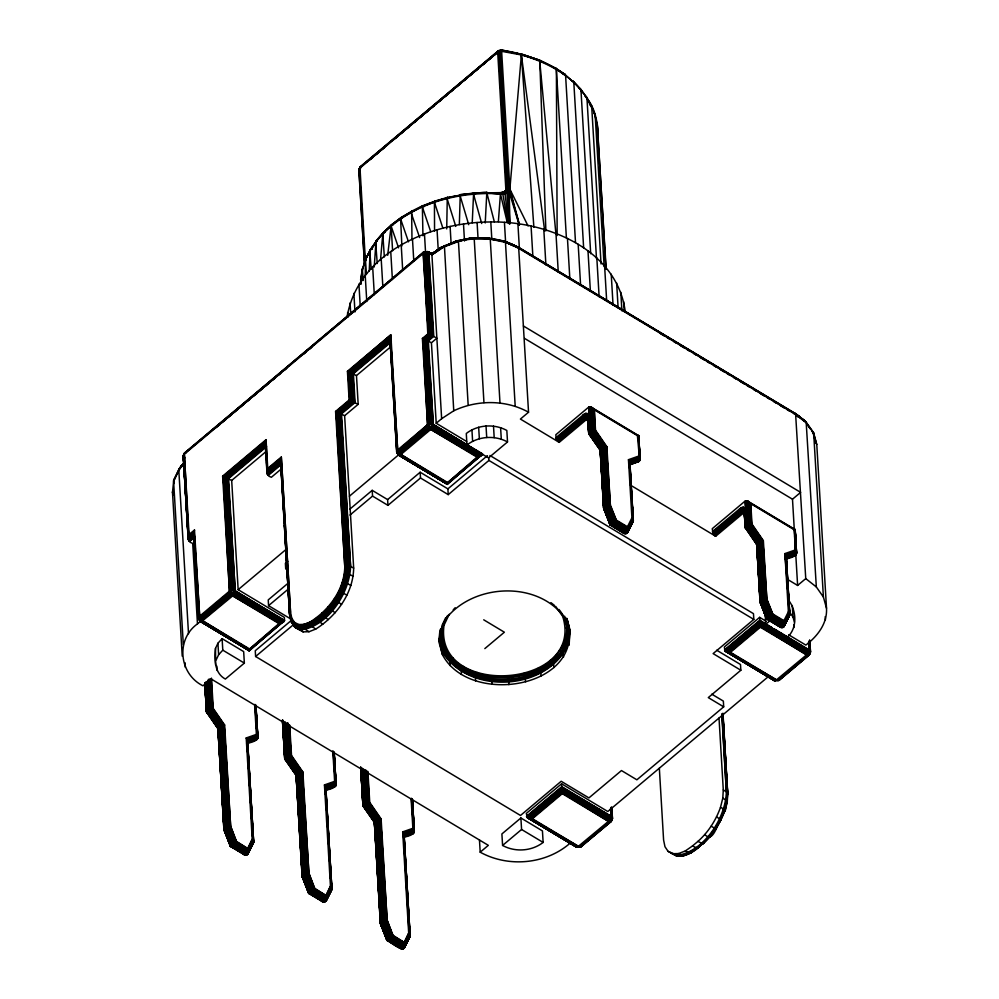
<?xml version="1.0" encoding="UTF-8"?>
<svg xmlns="http://www.w3.org/2000/svg" width="999" height="999" viewBox="0 0 999 999"><rect width="100%" height="100%" fill="white"/><g stroke="black" fill="none" stroke-linecap="round" stroke-linejoin="round"><path stroke-width="1.5" d="M365.284 275.699L365.409 259.628L370.217 249.825L377.297 240.434L375.649 242.919M626.423 533.528L611.113 524.338L604.333 506.093L600.736 448.788L589.36 432.255L588.873 407.068L591.97 407.555L594.305 409.84L595.516 430.207L606.893 446.74L610.352 504.87L616.233 520.017L627.459 526.76C629.308 529.22 628.046 534.964 624.2 533.478L610.214 525.087L603.596 508.041L600.174 449.75L602.597 447.465L606.893 446.74M788.686 599.75L789.535 613.711L786.35 556.306L796.54 552.722L795.167 529.607L794.43 529.482L795.803 550.811L785.614 554.408L789.784 614.56L782.904 627.447L767.582 618.256L760.801 600.012L757.205 542.694L745.828 526.161L745.354 500.986L748.438 501.473L750.786 503.758L751.997 524.125L763.373 540.659L766.82 598.776L772.702 613.935L783.94 620.666C785.788 623.126 784.527 628.883 780.669 627.384L766.695 618.993L760.052 601.386L762.574 598.888L766.82 598.776L762.836 540.584L751.46 524.05L750.087 502.872L750.823 524.038L762.2 540.571L766.221 598.588L772.152 614.397L784.402 621.753L789.522 613.099L784.927 553.596L795.117 550.012C800.424 555.931 789.173 558.316 785.401 559.078M459.353 240.759L444.043 246.278L431.868 253.971L441.458 247.252L445.342 245.804L441.458 247.252L431.88 254.245L441.645 418.693L436.213 423.251L466.583 441.471M252.248 822.652L252.997 835.014L247.627 740.684L246.204 737.974L256.393 734.377C261.701 740.296 250.449 742.694 246.666 743.456M329.008 842.981L325.874 787.637L324.45 784.927L334.628 781.33C339.772 786.887 329.495 789.647 325.662 790.159M403.908 837.112C407.729 836.6 418.007 833.84 412.862 828.296L402.684 831.88L404.108 834.59L408.941 919.53M446.715 228.921L447.29 197.327L448.101 198.451M631.68 495.342L629.882 462.4L628.458 459.69L638.648 456.093C641.52 458.179 639.647 463.099 636.051 462.1M360.589 283.566L361.114 278.009L361.039 283.491M266.096 451.523L231.681 480.444L238.162 589.672L284.365 617.407L284.54 620.279L249.3 650.811L249.275 649.912M434.553 231.131L434.428 201.623L443.681 199.038M528.046 225.936L509.865 189.111L507.704 189.248L505.819 191.508L502.147 193.319L504.92 191.895L505.894 190.147L497.689 52.173L498.476 50.687L501.286 49.95L521.291 54.308L544.692 230.981M459.34 224.588L460.252 194.63L486.838 192.308L485.227 222.964M369.218 271.166L370.217 249.825M353.671 568.069L348.688 565.596L344.792 566.645L335.577 411.426L349.138 400.025L347.427 371.291L390.834 334.815L348.064 371.441L349.775 400.187L336.201 411.588L344.792 566.645C344.38 589.66 329.046 610.064 310.115 622.027L311.188 625.861L315.734 629.083C336.576 615.933 353.196 593.319 353.671 568.069L344.618 415.721L358.179 404.32L356.481 375.574L390.896 346.653M585.851 413.324L584.502 413.848L584.652 415.784L587.05 419.068L587.724 418.806L585.901 416.433L585.851 413.324L588.586 414.697L590.459 431.356L601.848 447.877L605.257 505.382L612.125 523.488L627.459 532.692L633.316 520.641L629.657 461.463L639.835 457.867L638.611 435.552L637.437 435.726L639.335 456.905L629.145 460.489L633.279 519.905L628.271 530.219L614.173 521.753L607.067 504.682L603.359 447.152L591.982 430.619L590.297 406.918L638.623 435.926L640.059 459.627L629.87 463.224M726.535 804.257C723.913 814.909 727.272 810.189 720.504 807.329L722.801 798.126L723.288 789.909L719.018 718.044M743.506 507.205L740.983 507.767L741.121 509.69L742.744 512.387L744.779 512.699L743.131 510.327L743.506 507.205L745.054 508.603L746.94 525.262L758.316 541.795L761.738 599.3L768.593 617.394L783.928 626.598L789.285 615.871L788.711 605.194M422.939 235.764L422.377 206.293L422.839 205.644L424.225 206.568M472.24 222.74L473.588 193.506M292.27 623.026L290.846 620.866L291.77 618.244L290.534 612.237L281.318 457.03L267.744 468.419C265.697 471.84 267.158 476.411 271.366 477.272L281.543 468.731M486.7 193.544L486.838 192.308M374.225 266.983L376.036 240.996L383.141 232.655L391.908 224.575L401.273 217.495L412.1 211.176L400.874 217.757L391.458 224.875L382.854 233.192L380.494 260.127M411.988 239.71L411.625 211.164M597.864 137.862C598.389 123.589 595.029 106.269 584.914 96.054M570.342 842.981C546.078 864.385 508.354 867.756 480.194 852.184L488.336 845.341L211.114 678.958L202.972 685.801C179.046 674.013 175.524 639.522 197.465 623.875L192.695 543.394C188.486 542.519 187.013 537.949 189.073 534.54L194.493 529.982L193.606 534.278L198.601 618.369L200.437 621.465L201.486 621.69L232.717 595.854L235.202 591.52L228.596 478.596L266.583 446.678M443.319 481.093L447.315 483.491L447.352 484.39L398.489 455.044L396.865 452.684L397.078 450.437L427.51 424.712L431.406 423.663L482.592 453.858L447.352 484.39L447.19 482.992L400.924 454.508L398.688 452.36L397.664 449.787L390.397 335.864L390.085 337.025L348.838 371.678L350.549 400.424L336.975 411.825L345.604 566.121C344.767 591.196 324.563 622.377 298.414 625.536L294.093 623.376L291.209 619.068L289.935 612.899L290.534 612.237L281.318 457.03M291.77 618.244L294.58 622.427L293.881 625.386L298.401 627.647C325.449 624.712 346.965 591.383 347.615 565.571L339.448 412.799L353.022 401.398L351.311 372.652L390.122 340.035L389.935 338.087L396.653 451.935L398.489 455.044L447.352 484.253L397.327 453.359L390.085 337.025L389.935 338.087L349.625 371.953L351.336 400.699L337.774 412.1L346.566 565.759C345.704 591.408 325.087 623.401 298.289 626.598L293.856 624.375L290.884 619.954M390.447 340.809L352.098 373.027L353.808 401.773L340.247 413.174L348.688 565.596C348.027 591.783 326.223 625.649 298.751 628.608L293.881 625.386M391.146 346.066L390.871 341.408L352.809 373.389L354.508 402.135L340.946 413.536L349.7 565.809C349.038 592.245 327.06 626.435 299.325 629.42L294.668 627.097L291.071 621.715L289.523 614.397L280.869 458.079L267.307 469.48L266.046 439.685L222.627 476.161L229.458 591.133L232.717 595.854L278.921 623.588L284.216 621.341L232.28 590.059L229.458 591.133L199.625 616.208L198.601 618.369L200.125 621.003L249.313 650.674L200.437 621.465L198.601 618.369L229.608 591.932L233.354 590.084L284.54 620.279M391.383 341.808L353.396 373.726L355.107 402.472L341.533 413.873L350.587 566.221C349.925 592.732 327.884 627.035 300.05 630.019L294.156 626.311M430.856 254.083L427.322 251.648L431.918 254.071L441.895 247.153L431.918 254.071L428.384 251.873L425.861 252.36L430.02 334.59L424.587 339.148L430.332 423.638L482.267 454.907L476.973 457.155L430.769 429.433L427.659 425.512L422.39 338.474L427.822 333.916L423.364 252.248L426.923 252.385L431.693 335.277L426.273 339.847L430.332 423.638L398.164 451.473L398.489 455.044L400.924 454.508L430.769 429.433L433.254 425.099L428.359 340.921L433.778 336.363L428.833 252.997L427.909 251.636L423.813 251.948L184.615 452.859L183.279 456.206L188.187 538.836L193.606 534.278M561.588 783.79L561.838 787.961L526.935 817.294L577.272 847.227L609.19 820.703L610.988 817.057L610.614 808.478L611.038 816.233L612.424 818.218L611.076 821.553L580.781 846.94L578.658 846.465L531.306 818.768L527.472 817.756L526.311 813.423L561.588 783.79L607.792 811.513L768.231 676.698M722.002 714.185L726.373 791.757C725.699 818.268 703.658 852.572 675.836 855.556L668.094 851.373L664.972 846.727L663.598 840.059L659.34 768.194M722.564 714.622L727.072 792.307C726.173 819.38 707.454 845.491 682.567 855.756L678.646 853.558L672.752 853.708M726.735 795.878L726.773 785.963L726.885 802.834L726.598 800.499L722.801 798.126M727.222 802.297L727.759 793.73L722.851 713.523M766.233 621.328L759.64 617.357L724.362 647.002L724.987 650.873L775.324 680.806L807.242 654.283L809.04 650.636L808.678 642.12M218.569 729.357L206.518 711.987L204.882 683.453M244.643 854.932L230.532 846.478L224.126 829.969L217.894 728.508L218.918 726.648L221.915 725.174L224.65 725.024L230.657 826.273L236.251 841.67L248.052 848.75C250.874 852.934 244.792 858.178 242.345 852.721M295.929 775.049L284.752 758.94L282.567 721.066M322.877 901.885L308.766 893.443L302.148 876.398L296.129 775.474L297.165 773.601L300.15 772.14L302.884 771.99L308.903 873.226L314.485 888.623L326.298 895.703C329.108 899.899 323.027 905.131 320.579 899.674M360.689 767.22L362.987 805.893L375.037 823.276L362.987 805.893L360.814 768.019M374.363 822.427L376.81 819.667L381.118 818.943L387.137 920.179L392.732 935.576L404.533 942.656C407.717 956.955 390.334 941.857 387.2 940.221L380.382 923.363L374.363 822.427L375.1 832.167M588.586 414.697L587.662 417.32L588.773 433.691L600.824 451.073L588.773 433.691L587.912 417.407L586.538 415.359L583.591 416.521L556.455 439.323L556.98 440.209L559.215 442.357L587.05 419.068M556.98 440.209L584.115 417.407L587.262 416.72L588.798 433.216L600.174 449.75L601.898 476.585M745.329 509.94L744.317 512.087L745.242 527.609L756.817 544.605L745.242 527.609L744.392 511.326L743.019 509.278L740.059 510.439L712.936 533.229L713.461 534.115L715.684 536.263L743.518 512.974M746.565 528.683L745.441 528.071L744.317 512.087L745.266 527.122L756.643 543.656L760.064 601.96L766.695 618.993L772.702 613.935L766.221 598.588L762.836 540.584L759.065 541.383L756.643 543.656L760.289 602.472L766.695 618.993M188.511 633.666L178.784 469.83L180.407 467.944M519.205 225.012L508.791 190.547L500.574 51.099L501.585 50.487L521.291 54.308L539.672 60.452L555.919 234.053M401.885 245.941L400.587 218.918L401.273 217.495M498.376 221.541L500.437 193.881C499.088 192.582 506.031 191.321 508.279 192.22L509.652 222.64M183.317 644.68L173.576 480.844L174.213 479.283L173.814 483.528M173.139 490.634L172.49 492.332L182.23 656.168M495.054 54.758L499.812 50.774L498.476 50.687L360.214 166.783L358.878 170.167L364.498 264.735M441.458 247.252L431.893 254.508L427.322 251.648L431.943 254.221L433.179 253.871L431.968 254.395L428.833 252.997L433.191 336.026L427.759 340.584L433.304 424.275L482.529 454.37L431.406 423.663L427.06 340.222L432.492 335.664L426.923 252.385L431.905 254.845L444.018 246.94L458.441 241.471L472.003 237.824L455.906 241.059L441.058 247.877L431.868 254.071L428.696 252.335L423.101 252.747L425.861 252.36L431.693 335.277L436.863 338.211L431.431 342.769L436.213 423.251M384.353 256.893L382.779 233.878C413.136 203.234 458.229 191.271 500.437 193.881C503.908 194.106 509.515 193.556 509.865 189.111L521.378 54.957L500.574 51.099L497.752 51.498L359.952 167.295L358.941 169.393L364.56 263.961M229.458 591.133L223.264 476.311L265.597 440.734L265.334 444.905L226.511 477.522L232.28 590.059L200.112 617.894L200.437 621.465L249.3 650.811L249.138 649.425L202.872 620.928L199.775 617.02L194.056 531.031L188.624 535.589L184.353 453.371L423.813 251.948L427.909 251.636L431.893 253.958L444.805 245.592M359.952 167.295L365.422 260.989M575.774 845.878L576.223 847.002L581.231 846.628L581.568 845.441L591.108 837.424M611.351 821.053L612.424 818.218L611.763 807.354L612.35 818.98L611.351 821.053L612 819.717M698.426 846.827L698.101 848.014C691.945 852.784 683.915 857.741 675.836 855.556M678.646 853.558L685.364 850.923L692.444 846.003L697.652 848.313L703.858 842.269M364.997 264.76L359.278 168.644L498.513 51.636L497.752 51.498L501.585 50.487L509.865 189.111L506.006 192.682L499.999 192.857L504.495 192.183L506.718 189.61L498.513 51.636L501.585 50.487L500.836 50.499M173.814 479.782L172.49 492.332L173.264 495.129M215.509 648.376C214.31 659.278 214.323 673.089 225.362 679.058L244.355 663.099L243.669 651.598L222.115 638.661L217.932 643.231L215.509 648.376L215.684 665.234M439.722 632.292L438.998 639.959L442.47 654.745C470.254 707.767 588.848 687.225 566.77 618.281M440.322 629.358L439.16 642.832L442.47 654.745M440.921 628.808C435.701 664.347 478.871 682.155 508.491 678.895C538.099 677.984 577.934 653.446 566.321 619.48M441.883 626.922C433.816 701.76 587.924 690.109 564.685 616.308L562.712 616.445L555.631 606.343M449.2 614.273L444.006 625.287L442.969 625.262C434.827 668.568 491.758 684.065 524.375 674.125C552.21 669.28 580.844 635.414 558.928 609.427M562.712 616.445C585.277 688.573 433.928 699.038 444.006 625.287M589.085 419.493L588.374 418.906L588.973 434.153L587.837 418.181L588.861 416.021M569.929 631.73L569.093 645.329M765.147 614.235L765.746 624.3L787.299 637.237C797.514 628.421 796.54 610.901 788.985 600.736M788.673 634.79L805.843 645.092C817.432 636.276 827.422 623.538 826.51 608.229L816.77 444.393L815.771 442.657M347.103 316.758C358.266 252.123 431.568 221.928 490.796 221.978C546.628 220.904 617.095 249.25 625.199 311.401M387.687 255.294L391.183 225.387L401.823 217.47M360.751 278.696L360.864 283.966M365.921 259.852L362.35 269.081L362.5 280.494M509.065 189.785L508.778 189.073L505.856 190.572L507.704 189.248L509.715 190.272L519.343 224.738M362.35 269.081L360.651 279.433L360.976 283.953M361.338 276.636L362.712 268.431M361.725 277.422L362.187 274.7M310.115 622.027L304.071 624.387L303.883 626.448L305.195 629.258L309.028 631.718L315.734 629.083M742.319 507.242L742.369 510.352L744.193 512.712M492.22 675.686L491.758 684.327M724.924 808.803L726.298 803.271M725.037 811.051L727.284 801.697M360.889 167.882L361.276 166.408L499.088 50.612M255.944 705.993L257.804 737.911L247.627 741.508L247.939 751.585M334.178 752.946L336.039 784.877L325.861 788.461L325.587 794.442L325.312 789.784L335.502 786.201L335.152 779.969M786.063 563.011L786.35 557.13L796.528 553.546L795.167 529.607L747.589 501.048L748.451 524.525L759.827 541.058L763.536 598.601L769.917 616.296L784.602 625.112L789.622 615.259L784.315 625.973L769.193 616.895L761.738 599.3L759.065 541.383L747.689 524.85L746.003 500.811L746.94 525.262L745.266 527.122M710.127 836.076L703.071 843.755L697.864 841.445L692.444 846.003M638.249 439.635L638.611 435.552L640.059 458.803L629.882 462.4L633.316 520.641L628.134 531.206L613.436 522.377L606.106 504.982L602.597 447.465L591.208 430.944L589.535 406.893L590.459 431.356L588.798 433.216M794.53 530.506L795.167 529.607M236.538 841.42L230.544 846.478L223.913 829.445C223.951 826.36 228.234 825.349 230.657 826.273L236.538 841.42L248.052 848.75L252.897 839.859L246.89 738.785L257.08 735.189L255.282 704.67M314.785 888.373L308.778 893.431L302.123 875.836L303.134 874.212L305.607 873.039L308.903 873.226L314.785 888.373L326.298 895.703L331.131 886.825L330.457 886.163L324.45 784.927M692.057 851.26L690.059 853.246L685.364 850.923M370.791 249.388L365.759 259.003L362.262 269.817L363.087 280.494M444.405 245.667L453.746 410.789L441.645 418.693M304.071 624.387L298.776 624.525L298.751 628.608L303.134 631.868L309.028 631.718M587.025 413.299L586.663 416.408L588.061 418.431L587.237 415.709L587.961 413.761M173.576 480.844L180.707 466.471L184.116 462.912L178.809 469.305M508.728 189.76C501.935 198.564 487.2 189.91 477.972 193.307M473.464 193.082L507.854 192.52L503.921 193.794L500.374 193.244C503.184 193.144 507.18 192.832 508.341 189.748L505.319 192.07L499.999 192.857M194.293 539.085L193.781 535.202L188.361 539.76L183.279 456.206L184.353 453.371L183.341 455.444L188.174 537.812L193.594 533.254L198.813 619.105L200.125 621.003L249.3 650.361L202.16 621.428L202.073 620.354L231.905 595.279L233.416 595.167L281.219 623.176L249.201 650.074L201.486 621.69L201.311 619.617L231.156 594.542L234.053 594.33L282.193 622.827L234.578 593.406L230.482 593.706L200.637 618.781L200.899 621.703L249.3 650.811M509.952 223.926L509.19 191.308L505.319 192.07L506.53 193.169M502.285 193.556L507.405 190.434L507.704 189.248L499.5 51.274M188.361 539.76L183.279 456.206L184.615 452.859L186.413 452.647M561.9 788.823L610.364 818.943L610.626 821.852L608.491 821.39L562.287 793.668L561.9 788.823L610.764 817.981L612.424 818.218L561.838 787.961L561.9 788.823L527.472 817.756L576.685 847.239L580.781 846.94L611.076 821.553L612.424 818.218L611.775 807.392M759.64 617.357L759.889 621.54L724.987 650.873L729.357 652.347L777.497 680.431L779.282 680.207L809.128 655.132L810.476 651.785L809.814 641.046M697.864 841.445C708.241 832.279 715.871 820.329 720.504 807.329M690.059 853.246C710.651 840.259 727.122 817.981 727.547 792.981L722.752 714.185M720.679 820.179L725.049 810.639M507.317 222.677L500.437 193.881L504.994 193.619L506.143 192.37L508.279 192.22C508.628 188.911 502.272 193.481 505.007 191.87C506.743 190.772 506.78 189.735 508.079 190.434L507.405 190.434M245.429 855.132L230.732 846.315L224.063 828.296L217.919 728.034L206.543 711.5L207.105 710.539L209.728 708.903L213.274 708.503L224.65 725.024M302.884 771.99L291.508 755.456L286.451 756.593L284.777 758.453L297.452 776.548L296.803 776.31L284.752 758.94L282.455 720.254M401.898 949.05L387.2 940.234L380.532 922.214L374.4 821.94L363.024 805.406L363.586 804.457L366.196 802.809L369.742 802.409L381.118 818.943M248.052 848.75L252.223 839.21L246.204 737.974M326.298 895.703L330.457 886.163L326.011 895.116M367.207 771.777L369.205 802.334L380.582 818.868L387.137 920.179L393.019 935.339L404.533 942.656L408.691 933.128L402.684 831.88M173.626 480.307L179.345 468.394M216.184 659.877L218.619 654.732L222.789 650.162L222.115 638.661M289.935 612.899L290.197 615.809L280.869 458.079M445.604 617.844L442.02 625.436L442.969 625.262M440.322 630.569L447.602 615.459M727.334 795.229L727.072 792.307L723.288 789.909M810.052 653.284L809.677 640.209L810.476 651.785L809.128 655.132L808.066 655.506L760.339 627.235L759.889 621.54L810.476 651.785L808.815 651.56L759.952 622.402L725.524 651.336L774.737 680.819L778.833 680.506L809.39 654.62L809.702 647.077L809.39 654.62L810.401 652.559L809.652 640.222M209.64 679.32L211.338 708.478L222.715 725.012L229.345 825.948L235.901 841.97L248.289 849.4L252.897 839.859L252.223 839.21L247.777 848.163M287.7 723.201L289.573 755.444L300.949 771.965L307.58 872.914L314.136 888.923L326.536 896.353L331.131 886.825L331.693 889.709L326.71 899.4L312.113 890.633L304.645 873.338L298.576 772.714L287.2 756.181L284.815 722.277M365.934 770.154L367.807 802.397L379.195 818.93L385.826 919.867L392.37 935.876L404.77 943.318L409.378 933.778L408.691 933.128L404.245 942.069M393.244 224.663L392.52 224.5C381.156 234.44 371.153 246.291 365.322 260.339L366.433 274.226M747.589 501.048L749.262 524.275L760.639 540.809L763.536 598.601L770.654 615.671L784.739 624.138L789.759 613.823L788.386 611.725L784.927 553.596M205.482 690.796L206.269 704.707L204.945 683.291L206.768 710.988L218.144 727.522L224.4 827.759L231.456 845.703L246.79 854.907L253.634 842.045L247.402 739.747L257.58 736.151L255.769 705.481L257.804 737.911M205.881 682.205L207.542 710.114L218.918 726.648L224.9 827.259L232.492 844.842L247.802 854.033L252.884 843.643L247.315 854.57L231.918 845.329L224.638 827.497L218.481 727.072L207.105 710.539L205.294 682.554M283.666 721.415L285.776 757.08L297.165 773.601L303.134 874.212L310.726 891.795L326.049 900.998L331.693 889.709L331.156 880.356M360.901 767.794L363.236 804.907L374.613 821.44L380.869 921.677L387.937 939.622L403.271 948.825L410.102 935.963L403.871 833.666L414.061 830.069L412.25 799.4M361.9 768.368L364.023 804.033L375.399 820.566L381.368 921.165L388.961 938.76L404.283 947.951L409.365 937.561L403.371 832.691L413.549 829.108L411.75 798.588M640.059 458.803L638.698 435.689L591.121 407.13L592.782 430.369L604.158 446.89L608.079 504.545L614.947 521.103L628.221 529.07L633.054 519.193L629.657 461.463M760.639 540.809L764.547 598.451L771.428 615.022L784.69 622.976L789.522 613.099M627.459 532.692L632.817 521.965M783.928 626.598L789.048 616.158L788.711 610.077M208.704 679.382L210.539 708.653L221.915 725.174L228.384 825.936L235.302 842.469L248.526 850.411L253.359 840.584L246.89 738.785M286.738 723.264L288.773 755.606L300.15 772.14L306.618 872.901L313.536 889.422L326.76 897.364L331.593 887.549L325.137 785.738L335.314 782.142L333.516 751.623M364.985 770.217L367.008 802.559L378.384 819.093L384.865 919.854L391.77 936.388L404.995 944.317L409.827 934.502L409.378 933.778L404.533 942.656M627.734 530.881L632.579 522.24L627.01 533.166L611.6 523.926L604.333 506.093L601.173 448.364L589.797 431.83L588.873 407.068L590.459 431.356L595.516 430.207M782.904 627.447L784.203 624.8M784.602 625.112L789.784 614.56L786.126 555.369L796.315 551.785L795.079 529.458L796.54 552.722M290.197 615.809L280.557 459.24L266.995 470.629L265.284 441.895L224.038 476.548L230.27 590.609L229.608 591.932L231.231 590.234L224.825 476.823L265.135 442.957L267.033 473.651L280.607 462.25L280.419 460.302L266.845 471.703M423.101 252.747L424.8 252.535L429.22 334.303L423.801 338.861L428.321 424.175L396.653 451.935L398.176 454.582L447.34 483.941L410.027 461.213M207.867 681.143L209.728 708.903L221.104 725.436L227.372 826.086L234.615 843.056L248.589 851.448L253.596 841.308L252.897 839.859M285.801 723.476L287.962 755.856L299.338 772.389L305.607 873.039L312.849 890.009L326.823 898.401L331.83 888.273L325.637 786.7L335.826 783.116L334.003 752.434M364.036 770.429L366.196 802.809L377.572 819.342L383.853 920.004L391.084 936.962L405.057 945.354L409.827 934.502L404.77 943.318M207.018 681.493L208.966 709.228L220.342 725.749L226.411 826.385L233.878 843.668L248.476 852.434L253.634 842.045L247.627 741.508M247.315 854.57L253.459 842.744L253.284 839.635L253.459 842.744L248.476 852.434M326.71 899.4L331.868 889.01L325.861 788.461M282.929 720.192L285.339 757.492L296.728 774.025L302.872 874.45L310.152 892.282L325.549 901.523L331.693 889.709L325.137 785.738M363.062 769.23L365.434 803.134L376.81 819.667L382.879 920.291L390.347 937.586L404.957 946.353L410.102 935.963L404.096 835.414L414.273 831.83L412.412 799.899M361.263 768.706L363.586 804.457L374.962 820.978L381.106 921.403L388.386 939.235L403.783 948.476L409.94 936.662L409.128 922.639M627.459 526.76L631.917 517.807L628.458 459.69M592.782 430.369L591.97 407.555L593.593 430.194L604.969 446.728L609.04 504.557L615.684 520.479L627.934 527.834L632.592 518.469L631.917 517.807M627.01 533.166L632.317 522.489L627.734 531.081M783.94 620.666L788.386 611.725M784.402 621.753L789.06 612.375L785.614 554.408M751.997 524.125L746.94 525.262L745.354 500.986L746.265 525.749L757.654 542.282L760.801 600.012L768.081 617.832L783.478 627.072L788.785 616.408M247.802 854.033L253.122 843.356L248.214 853.321L233.154 844.28L225.574 826.785L219.593 726.161L208.217 709.64L206.244 681.955M326.049 900.998L331.356 890.321L331.181 887.212L331.356 890.321L326.448 900.274L311.388 891.245L303.808 873.738L297.827 773.126L286.451 756.593L284.041 722.752M404.283 947.951L409.59 937.274L409.066 927.946M442.919 636.775L440.896 637.312L439.085 639.198C451.935 700.374 567.32 692.794 569.892 629.47L567.882 627.859L565.809 627.634M628.134 531.206L633.154 521.341L632.891 516.758M744.43 507.679L743.731 510.626L744.854 512.824L743.481 511.288L741.246 512.162L714.123 534.964M325.549 901.523L331.119 890.596L330.194 891.295M403.783 948.476L409.365 937.561L409.091 932.904M783.478 627.072L788.348 617.519M404.957 946.353L409.94 936.662L403.371 832.691M759.839 620.804L810.264 651.048L759.839 620.804L724.662 650.374L774.262 680.581L779.557 679.707M628.271 530.219L633.316 520.641M784.739 624.138L789.784 614.56L786.126 555.369M246.79 854.907L252.622 843.893M327.21 897.739L330.856 890.846M403.271 948.825L409.091 937.799M247.615 852.422L246.179 855.119L231.056 846.041L224.063 828.296L218.144 727.522M248.589 851.448L253.634 842.045L247.402 739.747M326.823 898.401L331.868 889.01L325.637 786.7M404.096 946.328L407.704 939.597M405.057 945.354L410.102 935.963L403.871 833.666M382.854 233.192L385.102 232.28M628.221 529.07L633.279 519.905M784.69 622.976L789.759 613.823M501.698 192.782L505.482 192.357L499.85 193.269M248.526 850.411L253.596 841.308M326.76 897.364L331.83 888.273M404.995 944.317L410.065 935.226M248.289 849.4L253.359 840.584M326.536 896.353L331.593 887.549M711.201 826.198L715.621 828.783L720.903 819.617L716.545 816.907M715.621 828.783L720.903 819.617M721.216 819.942C716.895 823.7 713.373 843.618 704.832 834.565M477.023 672.414L475.524 676.173L475.536 680.843M559.215 442.357L520.404 419.068L528.546 412.225L518.668 247.715L505.457 242.37L490.247 239.098L488.548 237.787L472.052 237.849L455.769 241.271M627.934 527.834L633.054 519.193L629.145 460.489M369.88 250.412L376.573 240.609M374.013 245.404L371.541 249.138L372.44 249.101M745.054 508.603L744.143 511.226L745.242 527.609M502.884 193.569L506.181 190.734L503.983 192.52M182.08 465.659L179.845 468.094L174.75 478.883L175.374 478.608M360.115 168.569L359.54 169.343L360.214 166.783L361.276 166.408M432.417 253.808L431.968 254.395L428.696 252.335L426.923 252.385M709.839 837.087L715.858 828.546M375.724 241.571L383.641 232.317M682.567 855.756L685.601 854.495M387.137 920.179C384.702 919.267 380.432 920.279 380.382 923.363L387 940.396L401.111 948.85M193.744 532.192L198.676 617.594L199.775 617.02L199.026 616.858L193.744 532.192L188.312 536.75L183.691 454.707L423.838 252.909L429.22 334.303L431.693 335.277M178.784 469.83L184.753 463.299M453.184 609.914L455.182 607.742M445.866 618.818C474.138 582.305 541.82 580.182 566.945 621.153M422.39 338.474L424.587 339.148L429.283 423.813L427.659 425.512L430.332 423.638L425.424 339.473L430.856 334.915L425.861 252.36M184.653 462.987L180.532 466.945L184.74 462.549M184.815 462.35L180.707 466.471L184.815 462.25M180.532 466.945L184.665 462.799M505.744 190.896L506.393 190.222L506.993 191.608C504.158 192.47 501.473 192.07 504.982 193.619L508.666 222.602M180.707 466.471L183.816 463.324M463.673 666.395L461.413 669.805L461.301 674.425M703.071 843.755L710.239 836.575M520.067 54.221L520.804 53.734L539.672 60.452M603.084 496.378L603.821 508.566L610.227 525.074L615.684 520.479L609.752 504.67L605.731 446.653L594.343 430.119L593.618 408.953L594.979 430.132L606.356 446.665L610.352 504.87C607.904 503.808 602.809 505.257 603.821 508.566L610.377 524.937L624.974 533.716M503.708 192.67L502.147 193.319L506.181 190.734L503.109 193.294M218.456 735.164L223.913 829.445L230.544 846.478L231.119 845.978M600.174 449.75L603.746 506.905L610.227 525.074L603.571 507.48L610.801 524.575M296.129 775.474L302.148 876.398L308.778 893.431L309.353 892.931L305.607 883.291M505.756 191.271L504.92 191.895L507.792 190.871M387.587 939.897L387 940.396L380.607 923.875L374.4 821.94M508.004 222.69L502.772 193.906L508.279 192.22M615.684 520.479L616.233 520.017L609.752 504.67L606.356 446.665M375.287 835.251L380.382 923.363L387.013 940.384L393.019 935.339M502.322 193.356L506.393 190.222L505.856 190.559M370.329 159.578L372.702 157.58M376.261 154.595L378.633 152.597M382.205 149.6L384.578 147.602M395.267 138.624L397.652 136.626M401.211 133.629L403.584 131.631M407.155 128.634L409.528 126.636M414.273 122.64L416.658 120.654M420.217 117.657L422.589 115.659M426.161 112.662L428.534 110.664M432.092 107.667L434.478 105.669M439.223 101.686L441.595 99.688M445.167 96.691L447.54 94.693M451.111 91.696L453.484 89.698M457.043 86.713L460.614 83.716M464.173 80.719L466.545 78.721M470.117 75.724L472.49 73.726M476.048 70.742L478.434 68.744M483.179 64.748L485.551 62.75M489.123 59.753L491.496 57.755M185.677 452.485L363.549 303.022M365.934 301.024L388.611 281.955M391.009 279.957L394.58 276.948M396.965 274.937L400.549 271.928M402.934 269.93L406.518 266.92M408.903 264.91L413.686 260.901M416.071 258.891L419.655 255.881M422.04 253.871L424.425 251.873M216.246 427.572L219.83 424.563M222.215 422.552L225.799 419.543M228.184 417.545L231.768 414.535M234.153 412.525L237.737 409.515M240.122 407.505L243.706 404.495M247.29 401.486L249.675 399.488M253.259 396.478L256.843 393.469M259.228 391.458L262.812 388.449M265.197 386.438L268.768 383.429M272.352 380.419L274.737 378.421M278.321 375.412L280.707 373.401M284.29 370.392L286.676 368.381M303.396 354.345L305.781 352.335M309.365 349.325L311.75 347.327M502.322 193.144L505.881 190.359M265.16 443.981L225.674 477.16L232.28 590.059L283.741 621.878L234.578 593.406L283.054 622.389M389.96 339.111L350.474 372.29L352.172 401.036L338.611 412.425L347.615 565.571L337.774 412.1L335.577 411.426M200.899 621.703L249.25 650.499L284.478 620.791L233.354 590.084L227.297 477.897L265.647 445.679L265.334 444.905M235.202 591.52L234.365 590.297L228.009 478.259L266.071 446.278L265.647 445.679L266.271 456.268M427.51 424.712L423.027 338.624L428.446 334.066L423.838 252.909M266.858 472.727L280.432 461.326M188.674 540.534L194.106 535.976L194.281 539.06M267.357 474.425L280.919 463.024L280.607 462.25L284.191 522.477M189.098 541.133L194.53 536.575M267.782 475.012L281.343 463.623L280.919 463.024L281.181 467.682M189.61 541.545L193.943 537.887M268.281 475.424L280.719 464.972M197.465 623.875L200.724 621.141M238.162 589.672L286.201 549.313M349.4 496.203L398.601 454.857M287.762 561.301L285.389 563.299L285.726 569.055M349.613 509.34L372.202 490.347L387.612 499.6L387.949 505.344L372.552 496.103L372.202 490.347M349.95 515.084L372.552 496.103M287.999 583.291L268.232 599.899L268.569 605.656L291.021 619.118M387.612 499.6L420.167 472.24L447.889 488.873L448.226 494.617L420.504 477.984L420.167 472.24M268.569 605.656L288.336 589.048M387.949 505.344L420.504 477.984M233.416 595.167L280.057 623.438L249.138 649.425L278.921 623.588M481.418 454.845L447.252 483.641L400.212 454.995L400.112 453.933L429.957 428.858L431.456 428.746L478.109 457.018L447.19 482.992L476.973 457.155M430.332 423.638L481.793 455.457L432.629 426.973L428.534 427.285L398.688 452.36L398.951 455.282L447.302 484.078L481.356 455.357M291.308 620.454L255.257 650.736L255.607 656.493L520.491 815.471L561.188 781.28L588.911 797.914L621.465 770.554L636.875 779.807L723.688 706.842L723.351 701.098L711.8 694.168M447.889 488.873L487.412 455.656M507.517 441.958L488.523 457.917L466.97 444.98L466.283 433.479C477.659 424.637 494.268 423.526 506.83 430.457L507.517 441.958C494.942 435.015 478.334 436.138 466.97 444.98M255.607 656.493L292.807 625.224M448.226 494.617L488.923 460.427L488.748 457.554M588.349 407.405L555.794 434.765L556.455 439.323M555.956 437.637L584.502 413.848M556.106 438.436L585.639 414.323L588.024 415.522L589.36 432.255M557.654 441.046L584.777 418.244L586.338 417.395L587.899 418.169M558.404 441.783L585.539 418.981L587.574 418.181M484.827 648.613L504.37 632.205L483.728 619.817M744.817 501.311L712.262 528.671L712.936 533.229M712.437 531.543L740.983 507.767M712.587 532.355L742.12 508.241L744.492 509.428L745.828 526.161M713.461 534.115L740.584 511.326L743.131 510.327L744.367 512.075M714.884 535.689L742.007 512.899L744.53 512.337M794.317 530.007L792.494 499.213L800.636 492.37L523.414 325.986M489.922 455.482L753.471 613.661L753.82 619.417L713.124 653.608L740.846 670.242L708.291 697.602L723.688 706.842M520.891 817.981L501.898 833.94L502.584 845.441C515.159 852.384 531.768 851.26 543.131 842.419L542.445 830.918L520.891 817.981L521.578 829.482L502.584 845.441M786.912 579.02L797.614 585.439L805.756 578.608L795.579 413.636L518.356 247.252L503.471 241.234L506.106 242.445M527.472 817.756L576.685 847.239L526.61 816.795L561.788 787.237L611.038 816.233L561.75 786.663L526.485 816.295L534.477 821.091M528.209 818.156L561.975 789.784L610.364 818.943L562.05 790.796L529.108 818.468L577.272 847.227L530.119 818.668L562.137 791.782L609.827 819.867L610.014 821.927L580.169 847.015M726.261 651.735L760.027 623.364L808.416 652.509L808.678 655.431M759.952 622.402L808.416 652.509L760.102 624.363L727.16 652.047L774.737 680.819L725.524 651.336M724.987 650.873L775.324 680.806L728.171 652.247L760.177 625.349L807.879 653.446L808.066 655.506L778.221 680.581M530.119 818.668L577.946 846.965L531.306 818.768L562.212 792.794L609.19 820.703L609.29 821.777L579.445 846.852M728.171 652.247L775.998 680.544L729.357 652.347L760.264 626.361L807.242 654.283L807.342 655.344L777.497 680.431M531.306 818.768L532.455 818.743L562.287 793.668M729.357 652.347L730.506 652.31L760.339 627.235M765.746 624.3L770.491 620.304M593.493 835.414L610.214 821.365M783.191 676.011L785.576 674M789.16 670.991L791.545 668.993M795.129 665.983L797.514 663.973M703.796 842.944L691.82 852.06L686.837 854.008M766.695 618.993L781.455 627.634M431.905 254.845L441.058 247.877L431.893 254.47L427.934 252.597L432.492 335.664M400.162 219.43L402.472 217.682M441.058 247.877L431.893 254.645L428.833 252.997M431.868 254.071L441.208 247.502L431.868 253.971L427.909 251.636L431.918 254.071L428.384 251.873L423.364 252.248M434.34 253.047L438.998 249.787M504.57 192.158L505.294 191.658M391.458 224.875L392.52 224.5M581.568 845.441L580.756 845.966L581.505 846.128M505.894 190.147L506.718 189.61M453.096 658.054L450.224 660.988L450.025 665.534M400.636 218.244L423.226 205.707M396.728 451.173L397.814 450.586L397.078 450.437L390.397 335.864M411.276 211.388L422.839 205.644M444.18 245.916L456.506 241.333M344.355 574.038L348.214 573.701L353.184 576.286M554.208 68.332L555.931 68.282L556.381 69.418L566.396 237.912M516.633 247.302L517.894 247.015L795.891 414.098L806.156 422.003L816.333 586.95L823.401 597.052L826.51 608.229M793.843 413.673L795.579 413.636L806.156 422.003L795.104 413.399L805.743 421.69L813.498 432.505L816.77 444.393M685.002 855.194L691.383 852.696M422.552 205.844L435.089 201.111M422.377 206.293C442.732 197.54 464.822 193.169 486.938 192.832M425.012 205.507L434.153 201.96M453.746 410.789C477.147 399.737 505.731 399.525 528.546 412.225M630.794 523.251L631.643 522.927M446.029 647.951L443.319 649.537L442.307 651.872C469.055 696.153 549.55 690.933 568.918 642.457L567.619 640.284L564.722 639.123M629.67 463.973L639.847 460.377M629.333 464.547L639.51 460.951M629.595 464.735L636.875 462.175M629.682 464.91L639.085 461.413M247.627 740.684L257.817 737.087L255.994 706.318M257.605 738.661L257.218 732.504L257.605 738.661L247.415 742.257L247.977 751.535M247.977 742.444L252.335 740.908M247.078 742.831L257.267 739.235M246.641 743.293L256.83 739.697M787.324 557.342L791.695 555.806M786.388 562.462L786.138 557.879L796.328 554.295L795.716 542.057M785.251 558.578L794.879 555.756M796.315 551.785L794.842 529.42L795.991 554.87L785.801 558.453L786.088 563.111M785.376 558.916L795.554 555.319M325.874 787.637L336.051 784.053L334.228 753.271M335.152 773.463L335.839 785.614L325.649 789.21L325.911 793.88M324.912 790.409L335.065 786.65M809.04 650.636L809.789 650.374L809.265 641.121L809.789 650.374M777.846 679.907L773.95 680.119L779.282 680.207M404.108 834.59L414.285 831.006L412.462 800.224M403.883 836.163L414.073 832.579M403.559 836.737L413.736 833.154M403.821 836.937L413.299 833.616M561.788 787.237L610.988 817.057L611.738 816.795L611.201 807.454M256.156 740.122L254.62 740.459M334.39 787.075L332.03 787.349M412.624 834.04L410.264 834.302M446.803 245.342L451.173 243.943M502.247 192.894L500.149 192.707L503.921 193.794M396.653 451.935L398.164 451.473M198.601 618.369L200.112 617.894M509.715 190.272L508.079 190.434M434.553 201.199L447.515 197.452M563.199 74.351L565.109 74.425L565.596 75.587L575.511 242.545M504.82 192.058L507.242 192.108M498.026 50.986L501.461 50.087M678.546 855.793L668.094 851.373M447.14 197.49L460.551 195.167M462.187 240.185L470.704 238.474M488.748 238.299L471.99 238.336L455.694 241.608C476.735 237.287 499.525 236.201 518.668 247.715L504.308 240.959L518.668 247.715M774.262 680.581L776.797 680.094L730.506 652.31M539.423 60.015L521.453 54.683M460.164 194.768L473.526 193.094M342.295 582.33L345.941 582.792L350.886 585.489M428.009 426.398L433.029 426.024L482.267 454.907M481.106 455.956L432.629 426.973L480.244 456.406L432.092 427.909L429.195 428.121L399.363 453.196L399.538 455.257L447.302 484.078M229.957 592.819L234.977 592.444L284.216 621.341M773.95 680.119L775.724 680.069M684.265 855.644L676.698 855.906L671.178 853.221M508.229 191.321L509.19 191.308M471.99 238.012L488.661 237.974M471.99 238.336L490.247 239.098L504.695 241.508L518.806 248.389L796.028 414.76L806.593 423.101L813.673 433.216L823.401 597.052M501.973 192.72L507.629 191.845L508.341 189.748M572.027 80.869L573.289 81.244L580.956 89.898L590.696 253.758M500.274 192.844L502.397 193.082M579.045 88.212L580.394 88.674L586.937 97.877L596.49 258.654M501.073 50.087C524.038 53.384 546.54 61.276 565.446 74.913M502.322 50.787L505.282 51.361M488.386 237.812L504.545 241.159L518.356 247.252M427.822 333.916L429.22 334.303M347.427 371.291L356.481 375.574M349.138 400.025L358.179 404.32M222.627 476.161L231.681 480.444M338.736 590.946L346.928 595.067M589.585 104.346L591.683 106.306L601.048 263.986M506.006 192.682L506.955 192.994L509.365 223.963M184.703 457.355L183.279 456.206M610.988 817.057L612.212 817.469L611.65 808.203M580.956 89.898C565.621 71.99 543.731 61.276 521.378 54.957L533.878 227.173M589.435 434.54L593.593 439.86M206.893 708.166L207.193 712.824L213.099 720.691M285.427 759.789L286.076 760.014M364.31 806.967L363.186 806.355M424.587 339.148L431.431 342.769M337.774 412.1L344.618 415.721M503.471 241.234L506.243 242.395M509.003 243.556L517.307 247.04L503.946 240.946L517.894 247.015M811.95 431.331L813.673 433.216M559.527 650.137L562.799 652.609L563.548 657.08M508.741 243.656L513.998 246.079M294.58 622.427L298.776 624.525M303.134 631.868L295.392 627.684L290.846 620.866M539.035 59.815L555.931 68.282M604.919 509.428L603.821 508.566L603.171 496.128M756.905 546.153L760.064 601.96L764.61 611.6M223.913 829.445L225.237 830.831M302.148 876.398L303.471 877.784M430.769 429.433L478.109 457.018M232.717 595.854L280.057 623.438M431.456 428.746L479.27 456.755L432.092 427.909M724.662 650.374L743.256 661.375M745.916 662.949L749.899 665.309M752.559 666.882L761.862 672.377M765.846 674.737L768.506 676.311M526.61 816.795L561.151 837.237M563.811 838.798L574.437 845.092L563.786 838.685M399.538 455.257L447.252 483.641M400.212 454.995L447.19 482.992M202.16 621.428L249.138 649.425M526.935 817.294L575.911 846.54M518.631 247.839L794.517 413.411L805.069 421.491M660.564 333.691L664.572 336.089M667.232 337.687L669.904 339.285M673.9 341.683L676.56 343.281M680.556 345.691L684.565 348.089M687.225 349.687L689.884 351.286M693.893 353.683L696.553 355.282M700.549 357.679L704.545 360.09M707.217 361.688L709.877 363.286M713.885 365.684L716.545 367.282M720.541 369.68L724.537 372.078M727.21 373.676L729.869 375.287M733.878 377.684L736.538 379.283M740.534 381.68L744.53 384.078M747.202 385.676L749.862 387.275M753.858 389.685L756.53 391.283M760.526 393.681L764.522 396.079M767.195 397.677L769.854 399.275M773.85 401.673L776.523 403.284M780.519 405.681L784.515 408.079M787.187 409.677L789.847 411.276M428.696 252.335L431.88 254.245M524.612 338.436L792.494 499.213M747.689 524.85L746.765 500.824L795.104 529.832L796.528 553.546M590.846 407.692L638.411 436.238L638.586 439.248M748.651 502.397L794.879 530.144L795.416 539.198M588.96 421.128L584.777 418.244L583.091 414.835M630.344 485.052L715.684 536.263M602.597 447.465L605.257 505.382L612.724 522.989L627.834 532.055L633.154 521.341L632.866 516.695M769.779 619.992L772.277 621.49M774.762 622.989L777.259 624.487M587.912 417.407L589.023 432.704L600.399 449.238L603.746 506.905L610.689 524.7L625.736 533.728M756.643 543.656L760.214 600.811L767.157 618.606L782.217 627.647M610.377 524.937L604.258 509.04L610.564 524.775L624.2 533.478M767.045 618.693L780.669 627.384M765.134 623.438L759.802 620.229L724.537 649.874L728.533 652.272M767.794 625.037L771.79 627.434M774.462 629.033L809.09 649.812L808.628 642.095M488.923 460.427L753.82 619.417M400.924 454.508L447.127 482.242M403.371 457.105L407.367 459.515L403.371 457.155M410.027 461.113L420.679 467.507M423.339 469.105L427.335 471.503M430.007 473.101L440.659 479.495M732.529 654.67L735.189 656.268M737.861 657.866L741.857 660.264M745.853 662.662L748.513 664.26M752.509 666.658L755.169 668.256M757.841 669.854L761.837 672.252M765.833 674.65L768.493 676.248M716.745 650.237L740.496 664.497L740.846 670.242M341.583 604.358L333.916 599.313M335.214 612.724L330.469 609.665L328.184 606.843M328.246 619.605L323.601 616.445L321.915 613.036M322.814 624.163L318.182 621.003L316.483 617.594M202.872 620.928L249.076 648.663M532.455 818.743L578.658 846.465M203.983 622.739L206.643 624.338M209.315 625.936L213.311 628.334M217.307 630.731L219.967 632.33M223.963 634.727L226.623 636.326M229.295 637.924L233.291 640.322M237.287 642.719L239.947 644.318M243.943 646.715L246.603 648.314M537.137 822.689L541.133 825.087M543.806 826.685L554.457 833.079M557.117 834.689L561.113 837.087M222.789 650.162L244.355 663.099M521.578 829.482L543.131 842.419M362.162 768.181L364.685 803.546L376.061 820.079L382.043 920.703L389.622 938.198L404.682 947.227L409.59 937.274L409.128 929.545M282.667 720.841L285.002 757.954L296.378 774.475L302.635 874.712L309.69 892.656L325.025 901.86M232.367 846.727L234.865 848.226M237.35 849.724L239.847 851.223M308.766 893.443L302.36 876.922L296.166 774.987L302.297 875.261L309.303 892.994L324.413 902.072M374.613 821.44L380.532 922.214L387.537 939.959L402.647 949.025M242.982 853.658L230.732 846.303L223.888 828.883L217.919 728.034M321.216 900.611L308.966 893.268L302.36 876.922L301.423 859.889M323.664 902.097L308.966 893.268L302.123 875.836M760.102 624.363L807.879 653.446M562.05 790.796L609.827 819.867M284.478 620.791L235.252 590.696L228.009 478.259M234.053 594.33L281.219 623.176M759.889 621.54L808.815 651.56L809.128 655.132M561.838 787.961L610.764 817.981L611.076 821.553M760.177 625.349L807.242 654.283M562.137 791.782L609.19 820.703M760.264 626.361L806.543 654.969M562.212 792.794L608.491 821.39M555.469 68.044L565.109 74.425M556.181 68.931L563.936 74.138M593.856 113.262L595.154 115.072L604.158 266.571M742.819 513.474L739.56 508.753M550.574 659.927L553.321 662.974L553.995 667.532M507.554 191.134L506.668 190.097M796.141 415.422L798.451 417.17M595.991 122.19L597.315 124.088L605.943 269.405M795.891 414.098L806.43 422.427M805.756 578.608L816.333 586.95M589.223 420.154L588.049 418.918L588.773 433.691M550.936 602.634L554.457 605.419M184.653 458.179L183.479 456.955L185.302 486.363M199.288 619.78L198.926 613.623L199.288 619.78L200.125 621.003M795.579 413.636L805.743 421.69M564.597 74.163L573.813 82.442L583.641 247.852M794.517 413.411L798.813 417.02M572.739 80.944L579.807 88.337L586.937 97.877M387.013 940.384L380.357 922.789L387.2 940.234L380.607 923.875L375.399 820.566M538.461 667.832L540.521 671.328L541.083 675.961M580.719 90.447L582.405 92.695M806.792 423.951L810.239 428.871M789.672 612.237L792.969 616.945L794.417 622.165M389.935 338.087L396.865 452.684L400.699 455.532L398.039 453.908L398.176 454.582M749.262 524.275L748.438 501.473L750.062 524.113L761.438 540.646L765.509 598.463L771.428 615.022M744.392 511.326L745.491 526.623L756.867 543.156L760.564 600.274L767.157 618.606M749.188 532.504L753.571 538.861M595.342 442.407L600.599 450.037M427.06 340.222L432.417 423.876L433.254 425.099M366.383 771.653L368.569 802.322L379.945 818.855L386.538 919.979L392.37 935.876M365.184 808.241L373.064 819.692M288.973 724.824L290.971 755.381L302.347 771.902L308.903 873.226M288.037 723.164L290.334 755.369L301.71 771.902L308.304 873.026L314.136 888.923M210.839 679.395L212.725 708.416L224.113 724.949L230.657 826.273M210.015 679.283L212.1 708.403L223.476 724.937L230.057 826.073L235.901 841.97M214.847 723.226L217.47 727.047M204.857 684.128L206.518 711.987L218.094 728.97L218.269 732.067M586.351 96.628L591.683 106.306M585.714 96.241L591.57 107.48M757.654 542.282L761.063 599.762L768.593 617.394M601.173 448.364L604.595 505.856L612.125 523.488M524.038 673.314L525.686 681.805M769.917 616.296L762.574 598.888L759.065 541.383M772.152 614.397L765.509 598.463L762.2 540.571M760.289 595.329L760.739 602.959L766.47 617.257M591.071 105.007L595.154 115.072M392.732 935.576L386.538 919.979L380.582 818.868M314.485 888.623L308.304 873.026L302.347 771.902M236.251 841.67L230.057 826.073L224.113 724.949M767.582 618.256L760.564 600.274L757.205 542.694M611.113 524.338L604.095 506.356L600.399 449.238M761.063 599.762L768.081 617.832M604.595 505.856L611.6 523.926M605.456 510.801L608.129 517.694M381.368 921.165L388.386 939.235M381.705 924.737L384.378 931.63M385.452 934.377L387.05 938.511M303.134 874.212L310.152 892.282M302.809 877.397L308.966 893.268L302.297 875.261L296.378 774.475M224.9 827.259L231.918 845.329M225.774 832.204L229.508 841.845M224.575 830.444L230.17 844.867L224.126 829.969L223.526 819.13M760.739 602.959L766.857 618.856L760.214 600.811L756.867 543.156M388.961 938.76L382.043 920.703L376.81 819.667M310.726 891.795L303.808 873.738L298.576 772.714M232.492 844.842L225.574 826.785L220.342 725.749M223.888 828.883L230.544 846.478M389.622 938.198L382.879 920.291L377.572 819.342M311.388 891.245L304.645 873.338L299.338 772.389M233.154 844.28L226.411 826.385L221.104 725.436M381.106 921.403L387.937 939.622M309.69 892.656L302.872 874.45L297.165 773.601M231.456 845.703L224.638 827.497L218.918 726.648M390.347 937.586L383.853 920.004L378.384 819.093M312.113 890.633L305.607 873.039L300.15 772.14M233.878 843.668L227.372 826.086L221.915 725.174M769.193 616.895L762.574 598.888L759.827 541.058M761.4 603.346L764.984 613.111M612.724 522.989L606.106 504.982L603.359 447.152M605.444 510.826L610.564 524.775M391.084 936.962L384.865 919.854L379.195 818.93M387.537 939.959L380.869 921.677L374.962 820.978M312.849 890.009L306.618 872.901L300.949 771.965M309.303 892.994L302.635 874.712L296.728 774.025M234.615 843.056L228.384 825.936L222.715 725.012M231.056 846.041L224.4 827.759L218.481 727.072M613.436 522.377L607.067 504.682L604.158 446.89M610.689 524.7L604.095 506.356L600.736 448.788M391.77 936.388L385.826 919.867L379.945 818.855M313.536 889.422L307.58 872.914L301.71 771.902M235.302 842.469L229.345 825.948L223.476 724.937M614.947 521.103L609.04 504.557L605.731 446.653M770.654 615.671L764.547 598.451L761.438 540.646M614.173 521.753L608.079 504.545L604.969 446.728M400.587 218.918L408.504 241.833M411.039 212.525L419.642 237.575M398.564 247.839L391.133 226.061L392.595 250.824M358.941 169.393L359.103 170.929M422.352 206.955L430.694 231.656M434.415 202.273L442.844 228.072M447.065 198.551L455.794 226.423M460.139 195.829L468.718 224.688M473.501 194.131L481.705 223.539M813.186 432.043L816.27 443.144M812.711 431.643L815.384 441.283M567.42 620.541L570.079 630.194M566.57 618.456C579.745 653.184 539.073 679.183 508.566 679.957C480.606 682.067 444.43 669.755 439.46 638.473M172.74 491.221L173.514 493.993M172.54 491.783L173.314 494.567M509.865 189.111L519.48 224.825M486.988 193.481L494.355 221.878M594.892 115.235L596.678 122.715M291.283 621.128L289.585 613.623L280.557 459.24M588.836 422.627L588.523 419.592L588.886 425.574M597.127 123.364L606.206 269.293M596.952 125.762L597.489 131.843M508.266 675.986L508.866 684.652M369.792 251.124L371.228 269.143M375.636 242.27L377.247 263.524M750.823 524.038L749.262 502.06L750.062 524.113M746.765 500.824L748.451 524.525M594.343 430.119L592.782 408.154L593.593 430.194M411.388 798.288L413.549 829.108M333.142 751.335L335.314 782.142M254.907 704.382L257.08 735.189M423.039 253.434L428.446 334.066M412.075 808.541L412.287 811.613M413.111 823.925L413.324 826.997L413.124 822.264M334.153 766.196L334.365 769.267M335.189 781.58L335.502 786.201M256.231 723.85L256.543 728.471M639.835 457.867L638.373 435.502L639.335 456.905M412 799.038L414.061 830.069M333.753 752.085L335.826 783.116M255.519 705.132L257.58 736.151M224.825 476.823L232.28 590.059M788.748 611.513L789.048 616.158M423.801 338.861L429.283 423.813M361.563 774.075L362.162 783.403M362.662 791.183L363.161 798.963M205.794 691.058L206.293 698.825M195.342 548.988L195.142 545.879L195.317 550.437M196.141 561.388L196.353 564.497M427.934 252.597L433.191 336.026M424.8 252.535L430.02 334.59M423.027 338.624L428.321 424.175M412.312 799.113L414.285 831.006M412.038 800.224L412.724 811.013M413.099 817.17L413.786 827.959M340.946 413.536L350.587 566.221M336.975 411.825L346.566 565.759M334.066 752.16L336.051 784.053M334.19 759.427L334.865 770.217M335.164 774.837L335.839 785.614M330.157 875.161L330.357 878.246M255.831 705.207L257.817 737.087M255.569 706.305L255.856 710.938M256.243 717.095L256.918 727.884M227.297 477.897L234.365 590.297M224.038 476.548L231.231 590.234M185.502 489.46L186.276 501.835M186.563 506.481L187.325 518.868M187.612 523.513L188.287 534.34M786.138 557.879L786.425 562.537M786.7 567.182L787.462 579.595M787.736 584.24L788.498 596.653M786.75 573.975L787.125 580.182M787.687 589.497L788.161 597.252M788.723 606.568L789.285 615.871M745.366 519.492L745.729 525.462M722.814 713.736L724.587 743.244M724.774 746.353L725.624 760.326M725.811 763.436L727.684 794.492L722.976 713.261M722.352 714.46L727.072 792.307M630.606 479.47L629.857 467.07L630.581 480.756M630.893 484.128L631.643 496.528M631.83 499.637L632.679 513.586M629.894 473.851L630.269 480.057M630.831 489.373L631.218 495.579M631.868 506.443L632.242 512.649M611.688 808.091L612.35 818.98M611.176 807.567L611.738 816.795M426.273 339.847L431.406 423.663M412.325 799.487L414.273 831.83M340.247 413.174L349.7 565.809M339.448 412.799L348.688 565.596M360.701 767.007L363.024 805.406M336.201 411.588L345.604 566.121M334.178 754.07L336.039 784.877M282.467 720.054L284.952 759.402L284.428 750.124M226.511 477.522L233.354 590.084M223.264 476.311L230.27 590.609M206.431 707.841L206.718 712.449L206.456 707.804M204.882 683.853L206.543 711.5M195.354 556.156L194.68 545.292L195.317 557.529M195.729 562.362L196.303 571.678M196.791 579.432L197.265 587.187M197.839 596.503L198.326 604.258M184.902 473.089L185.29 479.27M185.951 490.097L186.338 496.291M187 507.105L187.288 511.75M188.049 524.125L188.336 528.758M183.691 454.707L188.624 535.589M183.341 455.444L188.312 536.75M825.236 616.62L825.424 619.717M795.691 543.731L796.328 554.295M794.717 533.553L795.079 539.647M795.716 550.299L795.991 554.87M794.692 536.163L794.867 539.248M795.691 553.109L797.614 585.439M793.743 624.65L793.918 627.522M792.294 605.456L792.969 616.945M757.741 552.609L757.379 546.515L757.779 554.308M758.378 563.286L758.74 569.393M759.29 578.546L759.74 586.176M722.776 719.53L723.239 727.26M723.8 736.525L724.263 744.243M724.725 751.972L725.286 761.238M725.749 768.968L726.31 778.233L725.823 768.968M721.753 714.023L726.373 791.757M638.861 443.781L639.585 455.856M638.885 450.299L639.248 456.381M623.663 301.723L624.213 311.014M620.804 292.232L621.902 310.814M616.645 283.042L618.119 307.804M611.226 274.213L613.061 305.157M604.595 265.834L606.705 301.436M596.828 258.004L599.125 296.703M601.448 461.75L601.91 469.38M602.447 478.533L602.909 486.163M603.446 495.317L603.896 502.947M602.085 479.632L602.909 493.331M587.986 250.786L590.384 291.034M578.171 244.256L580.556 284.49M567.457 238.461L569.842 278.709M555.968 233.479L558.266 272.178M543.793 229.345L545.904 264.947M531.068 226.099L532.817 255.507M517.907 223.776L519.38 248.539M504.433 222.402L505.631 242.52M505.457 242.37L515.197 406.218M490.796 221.978L491.808 238.998M490.247 239.098L499.987 402.947M500.611 427.659L501.286 439.16M493.506 426.136L494.193 437.624M477.097 222.515L478.022 237.987M486.026 425.986L486.713 437.487M474.213 238.786L483.953 402.634M478.671 427.235L479.345 438.736M463.486 224.001L464.498 241.034M471.928 429.795L472.614 441.283M458.441 241.471L468.181 405.307M450.099 226.436L451.111 243.469M479.458 839.859L480.194 852.184M437.05 229.795L438.236 249.912M424.475 234.028L425.574 252.61M412.487 239.123L413.773 260.789M401.211 244.992L402.672 269.767M390.746 251.623L392.395 279.483M390.834 334.815L397.664 449.787M381.193 258.916L382.854 286.775M411.151 799.425L412.862 828.296M372.664 266.808L374.313 294.668M405.507 869.217L405.132 863.036L405.432 869.317M406.069 878.496L406.531 886.238L406.056 880.169M407.08 895.516L407.555 903.246M408.104 912.524L408.579 920.266M365.209 275.237L366.783 301.548M358.928 284.116L360.214 305.794M353.871 293.356L354.97 311.938M350.075 302.872L350.724 313.711M347.602 312.575L347.877 317.207M375.686 834.153L376.148 841.932M376.71 851.26L377.172 859.04M377.722 868.368L378.084 874.587M378.646 883.928L379.108 891.695M379.657 901.023L380.119 908.803M380.681 918.131L381.044 924.362M367.932 772.027L369.742 802.409M361.488 769.168L363.586 804.457L361.775 769.455M332.817 750.948L334.628 781.33M326.149 803.708L326.523 809.889L326.211 805.294M327.173 820.716L327.547 826.91M328.196 837.736L328.571 843.918M329.133 853.196L329.595 860.926M330.145 870.216L330.619 877.946L330.132 868.543M284.378 525.574L289.173 605.869L288.374 591.858M297.178 782.542L296.803 776.31L297.227 784.053M297.827 793.418L298.189 799.637M298.751 808.978L299.213 816.745M299.762 826.086L300.224 833.853M300.774 843.181L301.236 850.961M301.798 860.289L302.16 866.52M289.698 725.062L291.508 755.456M283.167 720.679L285.339 757.492L283.541 722.502M282.829 721.241L285.002 757.954M266.046 439.685L267.744 468.419M266.633 462.325L267.257 472.914M254.67 705.506L256.393 734.377M248.252 756.168L249.001 768.531M249.275 773.176L250.025 785.539M250.212 788.636L251.049 802.547M251.224 805.644L251.973 818.006M248.289 762.936L248.664 769.118M249.213 778.408L249.688 786.138M250.237 795.416L250.712 803.146M251.261 812.424L251.636 818.618M252.285 829.445L252.66 835.626L252.248 827.809M217.932 643.231L218.619 654.732M216.87 666.133L217.133 670.454M219.867 751.136L220.329 758.903M220.879 768.243L221.254 774.462M221.89 785.339L222.265 791.57M222.914 802.447L223.277 808.666M223.838 818.006L224.3 825.773M211.463 678.109L213.274 708.503M205.469 682.929L207.105 710.539L205.694 683.154M205.132 683.466L206.768 710.988M194.493 529.982L199.625 616.208M184.291 454.058L189.073 534.54M185.052 662.712L185.327 667.357M722.789 716.445L723.413 727.26M723.763 733.441L724.387 744.255M724.75 750.424L725.374 761.238M391.858 358.504L392.132 363.174M392.844 375.612L393.119 380.282M393.831 392.719L394.106 397.377M394.73 408.266L395.092 414.485M395.716 425.374L396.079 431.593M396.703 442.47L397.065 448.688M390.085 337.025L396.865 452.684M407.13 898.788L407.305 901.885M408.104 915.846L408.291 918.943M362.737 769.405L364.685 803.546M361.813 774.625L362.162 780.743M362.774 791.445L363.137 797.564M360.976 767.694L361.151 770.791M361.426 775.436L362.125 787.799M362.3 790.896L363.099 804.807M360.776 767.806L362.987 805.893M329.183 846.091L329.995 860.114M330.169 863.223L330.981 877.247M327.197 822.352L327.46 827.01M328.172 839.422L328.446 844.068M329.158 856.48L329.42 861.126M330.145 873.538L330.407 878.196M281.543 473.888L282.18 484.752M282.53 490.959L283.254 503.384M283.529 508.041L284.24 520.454M284.515 525.112L285.227 537.524M285.414 540.634L286.226 554.607M286.401 557.704L287.213 571.678M287.387 574.787L288.199 588.748M284.503 722.452L286.451 756.593M283.841 732.255L284.191 738.373M284.802 749.075L285.252 756.73M282.742 720.741L283.179 728.471M283.454 733.116L284.24 747.027M282.53 720.853L284.752 758.94M248.239 762.999L248.601 769.193M249.226 780.057L249.588 786.263M250.212 797.115L250.562 803.321M251.273 815.721L251.461 818.83M206.618 681.705L208.217 709.64M205.956 691.42L206.306 697.539M206.93 708.241L207.193 712.824M205.032 683.066L205.294 687.699M204.92 684.552L206.518 711.987M195.941 561.226L196.291 567.395M196.903 578.171L197.352 585.876M197.964 596.665L198.314 602.834M194.056 531.031L199.026 616.858M184.827 472.977L185.352 482.192M185.789 489.872L186.313 499.088M186.751 506.755L187.275 515.971M187.712 523.651L188.324 534.39M786.75 575.162L787 579.72M787.687 591.858L787.936 596.415M638.698 435.689L640.059 459.627M631.855 498.401L632.717 513.698M629.845 473.651L630.182 479.732M630.869 491.87L631.131 496.428M631.892 510.089L632.067 513.136M600.349 450.686L603.596 508.041M427.759 340.584L432.417 423.876M412.2 799.138L412.874 811.3M413.049 814.335L413.811 828.021M412.063 803.596L412.512 811.375M404.071 839.272L404.77 851.722M405.119 857.941L405.731 868.83M406.081 875.049L406.693 885.938M407.055 892.169L407.667 903.059M408.104 910.826L408.628 920.166M334.128 755.219L334.977 770.416M334.178 762.861L334.54 769.08M326.173 798.538L326.798 809.427M327.148 815.659L327.759 826.548M328.196 834.315L328.721 843.656M329.158 851.435L329.695 860.763M297.752 793.343L298.177 801.086M298.689 810.364L299.2 819.655M299.625 827.397L300.224 838.223M300.574 844.417L301.174 855.256M255.719 705.219L256.069 711.3M256.231 714.347L257.005 728.021M255.419 706.568L255.682 711.238M256.206 720.566L256.643 728.346M248.289 757.804L248.913 768.693M249.263 774.924L249.875 785.813M250.225 792.032L250.836 802.921M251.273 810.701L251.723 818.468M219.768 751.023L220.28 760.314M220.704 768.056L221.303 778.883M221.653 785.077L222.253 795.916M222.59 802.11L223.277 814.485M195.579 562.15L196.279 574.462M196.541 579.083L197.327 592.931M197.502 596.016L198.289 609.877M198.464 612.949L198.813 619.105M786.725 568.568L787.299 579.245M787.712 586.875L788.286 597.564M630.906 486.863L631.405 496.016M631.905 505.169L632.317 512.799M366.908 771.765L368.569 802.322M288.674 724.812L290.334 755.369M210.527 679.382L212.1 708.403M758.266 563.636L758.753 572.951M759.078 579.17L759.727 591.595M759.964 596.266L760.289 602.472L766.857 618.856L760.064 601.96M601.386 461.95L601.873 471.278M602.285 479.045L602.921 491.471M363.611 769.018L365.434 803.134M285.377 722.065L287.2 756.181M207.467 681.318L208.966 709.228M795.104 529.832L795.554 539.01M638.623 435.926L639.622 455.794M367.644 771.166L369.205 802.334M364.623 770.329L366.196 802.809M289.485 725.774L290.971 755.381M286.376 723.376L287.962 755.856M211.251 678.808L212.725 708.416M208.292 679.507L209.728 708.903M744.73 510.589L745.491 526.623M588.261 416.683L589.023 432.704M365.572 770.229L367.008 802.559M287.337 723.276L288.773 755.606M209.228 679.395L210.539 708.653M590.297 406.918L591.208 430.944M591.121 407.13L591.982 430.619M539.797 61.101L545.879 230.881M750.786 503.758L751.46 524.05M594.305 409.84L594.979 430.132M745.167 519.33L745.441 528.071M556.381 69.418L557.155 235.527M794.43 529.482L795.117 550.012L794.43 529.482M431.868 253.971L428.384 251.873L431.868 254.008M252.41 835.926L252.21 832.841L252.435 835.888M611.438 810.451L611.251 807.367L611.475 810.451M184.328 463.811L183.953 457.629L184.303 463.773M404.483 852.209L404.108 846.028L404.445 852.247M289.722 615.134L289.36 608.965L289.722 615.134M247.64 752.11L247.265 745.928L247.615 752.135M219.305 741.795L218.843 734.028L219.256 741.745"/></g></svg>
